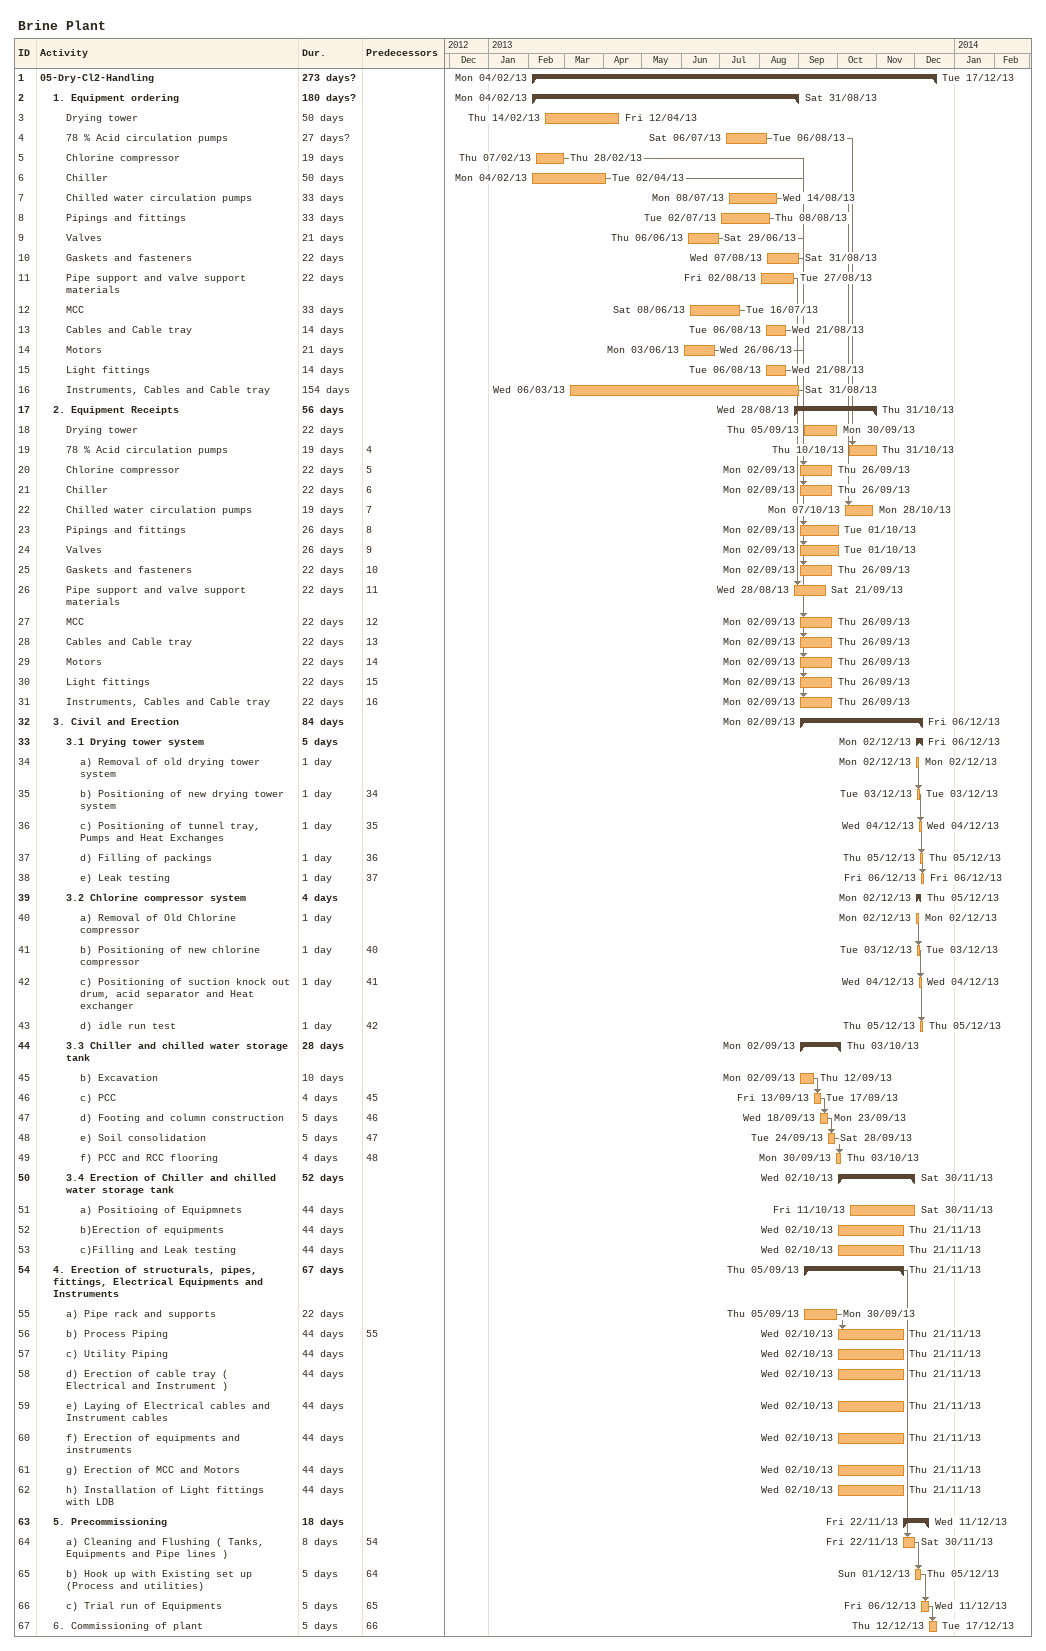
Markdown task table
Brine Plant

| ID | Level | Task | Duration | Start | Finish | Predecessors |
|---|---|---|---|---|---|---|
| 1 | 1 | **05-Dry-Cl2-Handling** | 273d? | 2013-02-04 | 2013-12-17 |  |
| 2 | 2 | **1. Equipment ordering** | 180d? | 2013-02-04 | 2013-08-31 |  |
| 3 | 3 | Drying tower | 50d | 2013-02-14 | 2013-04-12 |  |
| 4 | 3 | 78 % Acid circulation pumps | 27d? | 2013-07-06 | 2013-08-06 |  |
| 5 | 3 | Chlorine compressor | 19d | 2013-02-07 | 2013-02-28 |  |
| 6 | 3 | Chiller | 50d | 2013-02-04 | 2013-04-02 |  |
| 7 | 3 | Chilled water circulation pumps | 33d | 2013-07-08 | 2013-08-14 |  |
| 8 | 3 | Pipings and fittings | 33d | 2013-07-02 | 2013-08-08 |  |
| 9 | 3 | Valves | 21d | 2013-06-06 | 2013-06-29 |  |
| 10 | 3 | Gaskets and fasteners | 22d | 2013-08-07 | 2013-08-31 |  |
| 11 | 3 | Pipe support and valve support materials | 22d | 2013-08-02 | 2013-08-27 |  |
| 12 | 3 | MCC | 33d | 2013-06-08 | 2013-07-16 |  |
| 13 | 3 | Cables and Cable tray | 14d | 2013-08-06 | 2013-08-21 |  |
| 14 | 3 | Motors | 21d | 2013-06-03 | 2013-06-26 |  |
| 15 | 3 | Light fittings | 14d | 2013-08-06 | 2013-08-21 |  |
| 16 | 3 | Instruments, Cables and Cable tray | 154d | 2013-03-06 | 2013-08-31 |  |
| 17 | 2 | **2. Equipment Receipts** | 56d | 2013-08-28 | 2013-10-31 |  |
| 18 | 3 | Drying tower | 22d | 2013-09-05 | 2013-09-30 |  |
| 19 | 3 | 78 % Acid circulation pumps | 19d | 2013-10-10 | 2013-10-31 | 4 |
| 20 | 3 | Chlorine compressor | 22d | 2013-09-02 | 2013-09-26 | 5 |
| 21 | 3 | Chiller | 22d | 2013-09-02 | 2013-09-26 | 6 |
| 22 | 3 | Chilled water circulation pumps | 19d | 2013-10-07 | 2013-10-28 | 7 |
| 23 | 3 | Pipings and fittings | 26d | 2013-09-02 | 2013-10-01 | 8 |
| 24 | 3 | Valves | 26d | 2013-09-02 | 2013-10-01 | 9 |
| 25 | 3 | Gaskets and fasteners | 22d | 2013-09-02 | 2013-09-26 | 10 |
| 26 | 3 | Pipe support and valve support materials | 22d | 2013-08-28 | 2013-09-21 | 11 |
| 27 | 3 | MCC | 22d | 2013-09-02 | 2013-09-26 | 12 |
| 28 | 3 | Cables and Cable tray | 22d | 2013-09-02 | 2013-09-26 | 13 |
| 29 | 3 | Motors | 22d | 2013-09-02 | 2013-09-26 | 14 |
| 30 | 3 | Light fittings | 22d | 2013-09-02 | 2013-09-26 | 15 |
| 31 | 3 | Instruments, Cables and Cable tray | 22d | 2013-09-02 | 2013-09-26 | 16 |
| 32 | 2 | **3. Civil and Erection** | 84d | 2013-09-02 | 2013-12-06 |  |
| 33 | 3 | **3.1 Drying tower system** | 5d | 2013-12-02 | 2013-12-06 |  |
| 34 | 4 | a) Removal of old drying tower system | 1d | 2013-12-02 | 2013-12-02 |  |
| 35 | 4 | b) Positioning of new drying tower system | 1d | 2013-12-03 | 2013-12-03 | 34 |
| 36 | 4 | c) Positioning of tunnel tray, Pumps and Heat Exchanges | 1d | 2013-12-04 | 2013-12-04 | 35 |
| 37 | 4 | d) Filling of packings | 1d | 2013-12-05 | 2013-12-05 | 36 |
| 38 | 4 | e) Leak testing | 1d | 2013-12-06 | 2013-12-06 | 37 |
| 39 | 3 | **3.2 Chlorine compressor system** | 4d | 2013-12-02 | 2013-12-05 |  |
| 40 | 4 | a) Removal of Old Chlorine compressor | 1d | 2013-12-02 | 2013-12-02 |  |
| 41 | 4 | b) Positioning of new chlorine compressor | 1d | 2013-12-03 | 2013-12-03 | 40 |
| 42 | 4 | c) Positioning of suction knock out drum, acid separator and Heat exchanger | 1d | 2013-12-04 | 2013-12-04 | 41 |
| 43 | 4 | d) idle run test | 1d | 2013-12-05 | 2013-12-05 | 42 |
| 44 | 3 | **3.3 Chiller and chilled water storage tank** | 28d | 2013-09-02 | 2013-10-03 |  |
| 45 | 4 | b) Excavation | 10d | 2013-09-02 | 2013-09-12 |  |
| 46 | 4 | c) PCC | 4d | 2013-09-13 | 2013-09-17 | 45 |
| 47 | 4 | d) Footing and column construction | 5d | 2013-09-18 | 2013-09-23 | 46 |
| 48 | 4 | e) Soil consolidation | 5d | 2013-09-24 | 2013-09-28 | 47 |
| 49 | 4 | f) PCC and RCC flooring | 4d | 2013-09-30 | 2013-10-03 | 48 |
| 50 | 3 | **3.4 Erection of Chiller and chilled water storage tank** | 52d | 2013-10-02 | 2013-11-30 |  |
| 51 | 4 | a) Positioing of Equipmnets | 44d | 2013-10-11 | 2013-11-30 |  |
| 52 | 4 | b)Erection of equipments | 44d | 2013-10-02 | 2013-11-21 |  |
| 53 | 4 | c)Filling and Leak testing | 44d | 2013-10-02 | 2013-11-21 |  |
| 54 | 2 | **4. Erection of structurals, pipes, fittings, Electrical Equipments and Instruments** | 67d | 2013-09-05 | 2013-11-21 |  |
| 55 | 3 | a) Pipe rack and supports | 22d | 2013-09-05 | 2013-09-30 |  |
| 56 | 3 | b) Process Piping | 44d | 2013-10-02 | 2013-11-21 | 55 |
| 57 | 3 | c) Utility Piping | 44d | 2013-10-02 | 2013-11-21 |  |
| 58 | 3 | d) Erection of cable tray ( Electrical and Instrument ) | 44d | 2013-10-02 | 2013-11-21 |  |
| 59 | 3 | e) Laying of Electrical cables and Instrument cables | 44d | 2013-10-02 | 2013-11-21 |  |
| 60 | 3 | f) Erection of equipments and instruments | 44d | 2013-10-02 | 2013-11-21 |  |
| 61 | 3 | g) Erection of MCC and Motors | 44d | 2013-10-02 | 2013-11-21 |  |
| 62 | 3 | h) Installation of Light fittings with LDB | 44d | 2013-10-02 | 2013-11-21 |  |
| 63 | 2 | **5. Precommissioning** | 18d | 2013-11-22 | 2013-12-11 |  |
| 64 | 3 | a) Cleaning and Flushing ( Tanks, Equipments and Pipe lines ) | 8d | 2013-11-22 | 2013-11-30 | 54 |
| 65 | 3 | b) Hook up with Existing set up (Process and utilities) | 5d | 2013-12-01 | 2013-12-05 | 64 |
| 66 | 3 | c) Trial run of Equipments | 5d | 2013-12-06 | 2013-12-11 | 65 |
| 67 | 2 | 6. Commissioning of plant | 5d | 2013-12-12 | 2013-12-17 | 66 |
